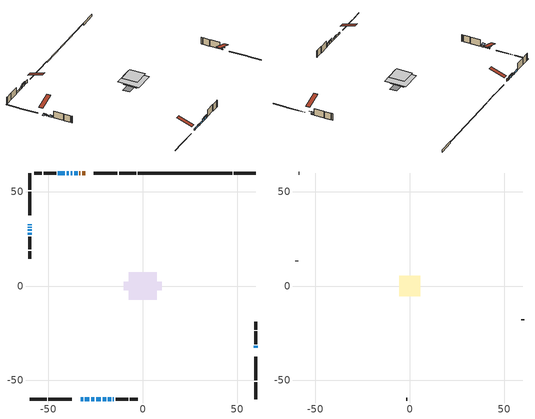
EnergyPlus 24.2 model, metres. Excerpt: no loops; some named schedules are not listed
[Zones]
conditioned space
 floor adiabatic (Floor2 construction): -4.91,-4.91 -4.91,4.91 4.91,4.91 4.91,-4.91 z0.31
 floor adiabatic (AdiabaticFloorConstruction): -7.3,-7.3 -7.3,7.3 7.3,7.3 7.3,-7.3 z2.75
 floor foundation (Slab1 construction): -2.2,-2.2 -2.2,2.2 2.2,2.2 2.2,-2.2 z-1.37
 floor foundation (Slab2 construction): -10.12,-2.38 -10.12,2.38 10.12,2.38 10.12,-2.38 z-0.3
 wall outside (RimJoist1 construction): -3.53,59.9 -12.5,59.9 / -59.9,-59.9 -50.93,-59.9 / -59.9,59.9 -59.9,50.93 / 59.9,-59.9 59.9,-50.93 z0.31:0.61
 wall outside (RimJoist2 construction): -13.43,59.9 -25.89,59.9 / -50,-59.9 -37.54,-59.9 / -59.9,50 -59.9,37.54 / 59.9,-50 59.9,-37.54 z0.31:0.61
 wall outside (AdiabaticWallConstruction 1): -30.58,59.9 -32.09,59.9 / -33.02,59.9 -33.64,59.9 z0.31:2.34
 wall outside (AdiabaticWallConstruction): -59.9,32.85 -59.9,32.29 z0.31:1.23; -32.85,-59.9 -31.63,-59.9 / -30.7,-59.9 -28.26,-59.9 / -24.78,-59.9 -22.23,-59.9 / -59.9,31.36 -59.9,30.94 / -15.79,-59.9 -15.37,-59.9 / -39.17,59.9 -40.39,59.9 / -59.9,28.27 -59.9,27.05 / -41.32,59.9 -44.98,59.9 z0.31:1.53; -27.33,-59.9 -25.7,-59.9 z0.31:1.12; -21.31,-59.9 -19.48,-59.9 / -18.55,-59.9 -16.72,-59.9 / -34.57,59.9 -36.4,59.9 z0.31:1.83; -37.33,59.9 -38.25,59.9 z0.31:1.84; -59.9,30.02 -59.9,29.2 z0.31:0.92; 59.9,-32.85 59.9,-31.68 z0.31:1.13
 wall outside (Wall1 construction): -45.91,59.9 -52.59,59.9 / -14.44,-59.9 -7.76,-59.9 / -59.9,26.12 -59.9,19.44 / 59.9,-30.75 59.9,-24.07 z0.31:5.19
 wall outside (Wall2 construction): -53.52,59.9 -57.63,59.9 / -6.83,-59.9 -2.72,-59.9 / -59.9,18.51 -59.9,14.4 / 59.9,-23.14 59.9,-19.03 z0.31:5.19
 wall foundation (FoundationWall1 construction): 59.9,59.9 48.31,59.9 z-1.37:0.31
 wall foundation (FoundationWall2 construction): 47.39,59.9 -2.6,59.9 z-0.3:0.31
 window (WindowConstruction 13): -59.9,32.85 -59.9,32.29 z0.31:1.22
 window (WindowConstruction 5): -32.85,-59.9 -31.63,-59.9 z0.31:1.53
 window (WindowConstruction 6): -30.7,-59.9 -28.26,-59.9 z0.31:1.53
 window (WindowConstruction 7): -27.33,-59.9 -25.71,-59.9 z0.31:1.12
 window (WindowConstruction 8): -24.78,-59.9 -22.24,-59.9 z0.31:1.53
 window (WindowConstruction 9): -21.31,-59.9 -19.48,-59.9 z0.31:1.83
 window (WindowConstruction 10): -18.55,-59.9 -16.72,-59.9 z0.31:1.83
 window (WindowConstruction 11): -34.57,59.9 -36.4,59.9 z0.31:1.83
 window (WindowConstruction 14): -59.9,31.36 -59.9,30.94 z0.31:1.53
 window (WindowConstruction 12): -37.33,59.9 -38.24,59.9 z0.31:1.83
 window (WindowConstruction 15): -15.79,-59.9 -15.37,-59.9 z0.31:1.53
 window (WindowConstruction): -39.17,59.9 -40.39,59.9 z0.31:1.53
 window (WindowConstruction 1): -59.9,30.01 -59.9,29.2 z0.31:0.92
 window (WindowConstruction 2): -59.9,28.27 -59.9,27.05 z0.31:1.53
 window (WindowConstruction 3): -41.32,59.9 -44.98,59.9 z0.31:1.53
 window (WindowConstruction 4): 59.9,-32.85 59.9,-31.68 z0.31:1.12
 door (Door): -30.58,59.9 -32.09,59.9 z0.31:2.34
 door (Door 1): -33.02,59.9 -33.64,59.9 z0.31:2.34
 ceiling adiabatic (AdiabaticFloorConstruction): 7.3,-7.3 7.3,7.3 -7.3,7.3 -7.3,-7.3 z2.75
attic - vented
 floor to conditioned space (Floor1 construction Reversed): -5.51,-5.51 -5.51,5.51 5.51,5.51 5.51,-5.51 z5.19
 wall outside (Wall3 construction): -58.56,59.9 -58.97,59.9 / -1.79,-59.9 -1.38,-59.9 / -59.9,13.47 -59.9,13.06 / 59.9,-18.1 59.9,-17.69 z0.31:5.19
 roof outside (Roof1 construction): -29.65,59.9,5.19 -29.65,49.16,8.77 -26.82,49.16,8.77 -26.82,59.9,5.19; -33.78,-59.9,5.19 -33.78,-49.16,8.77 -36.61,-49.16,8.77 -36.61,-59.9,5.19; -59.9,33.78,5.19 -49.16,33.78,8.77 -49.16,36.61,8.77 -59.9,36.61,5.19; 59.9,-33.78,5.19 49.16,-33.78,8.77 49.16,-36.61,8.77 59.9,-36.61,5.19
shading: -59.9,31.99 -59.9,33.15 -62.03,33.15 -62.03,31.99 z1.52; -25.1,-59.9 -27.94,-59.9 -27.94,-60.14 -25.1,-60.14 z1.73; -18.57,-59.9 -22.22,-59.9 -22.22,-60.14 -18.57,-60.14 z2.75; -16.11,-59.9 -19.16,-59.9 -19.16,-60.14 -16.11,-60.14 z2.44; -37.31,59.9 -33.66,59.9 -33.66,60.14 -37.31,60.14 z2.75; -38.54,59.9 -37.03,59.9 -37.03,60.14 -38.54,60.14 z2.13; -59.9,29.05 -59.9,30.16 -60.14,30.16 -60.14,29.05 z1.07; -59.9,26.75 -59.9,28.57 -62.03,28.57 -62.03,26.75 z1.83; 59.9,-30.46 59.9,-34.07 60.14,-34.07 60.14,-30.46 z2.34
[Building]
Building 1: Terrain=Suburbs
[Site:Location]
Windsor AP_ON: Latitude {deg}=42.28; Longitude {deg}=-82.96; Time Zone {hr}=-5; Elevation {m}=190; Keep Site Location Information=Yes
[Site:GroundTemperature:Shallow]
6.34957, 4.46684, 4.31606, 5.20952, 8.79623, 12.3662, 15.4612, 17.4219, 17.5884, 15.9938, 12.9777, 9.51722
[Site:WaterMainsTemperature]
Calculation Method=Schedule; Temperature Schedule=mains temperature schedule
[Material] Roughness=Rough; Thermal Absorptance=0.9
Name | Thickness {m} | Conductivity {W/m-K} | Density {kg/m3} | Specific Heat {J/kg-K} | Solar Absorptance | Visible Absorptance
asphalt or fiberglass shingles | 0.00635 | 0.162714 | 1121.4 | 1465.45 | 0.4 | 0.4
ceiling loosefill ins | 0.254 | 0.0480833 | 16.02 | 1046.75 | 0.7 | 0.7
ceiling stud and cavity | 0.1397 | 0.144512 | 65.682 | 1177.47 | 0.7 | 0.7
concrete 4.0 in. | 0.1016 | 1.803125 | 2242.8 | 837.4 | 0.7 | 0.7
concrete 8.0 in. | 0.2032 | 1.803125 | 2242.8 | 837.4 | 0.7 | 0.7
door material | 0.04445 | 0.053851 | 512.64 | 1214.23 | 0.7 | 0.7
door material 1 | 0.04445 | 0.188738 | 512.64 | 1214.23 | 0.7 | 0.7
exterior vertical ins | 0.00187651 | 0.029427 | 32.04 | 1214.23 | 0.7 | 0.7
exterior vertical ins 1 | 0.0655474 | 0.029427 | 32.04 | 1214.23 | 0.7 | 0.7
floor covering | 0.0127 | 9.015625 | 54.468 | 1339.84 | 0.6 | 0.6
floor covering 1 | 0.0127 | 0.0433444 | 54.468 | 1339.84 | 0.6 | 0.6
floor rigid ins; wall rigid ins | 0.512978 | 0.029427 | 32.04 | 1214.23 | 0.7 | 0.7
floor stud and cavity | 0.0889 | 0.220277 | 50.32683 | 1063.81 | 0.7 | 0.7
floor stud and cavity 1 | 0.1397 | 1.75129 | 37.0049 | 1207.88 | 0.7 | 0.7
furniture material conditioned space 1 | 0.1524 | 0.115458 | 640.8 | 1214.23 | 0.6 | 0.6
gypsum board | 0.0127 | 0.160291 | 801 | 837.4 | 0.6 | 0.6
gypsum board 1 | 0.0127 | 0.160291 | 801 | 837.4 | 0.7 | 0.7
osb sheathing 0.5 in. | 0.0127 | 0.115458 | 512.64 | 1214.23 | 0.7 | 0.7
osb sheathing 0.75 in. | 0.01905 | 0.115458 | 512.64 | 1214.23 | 0.7 | 0.7
osb sheathing 2.0 in. | 0.0508 | 0.115458 | 512.64 | 1214.23 | 0.7 | 0.7
rim joist stud and cavity | 0.0508 | 0.0296634 | 125.044 | 1163.47 | 0.6 | 0.6
wall stud and cavity | 0.1397 | 0.092254 | 139.0536 | 1170.24 | 0.7 | 0.7
wall stud and cavity 1 | 0.1397 | 0.0938917 | 139.0536 | 1170.24 | 0.7 | 0.7
wall stud and cavity 2 | 0.0889 | 6.1454 | 50.32683 | 1063.81 | 0.6 | 0.6
wall stud and cavity 3 | 0.0889 | 0.380278 | 52.3479 | 1209.89 | 0.7 | 0.7
wall stud and cavity 4 | 0.0889 | 0.391764 | 83.0341 | 1211.67 | 0.7 | 0.7
wood siding | 0.0254 | 0.102417 | 544.68 | 1172.36 | 0.4 | 0.4
wood siding 1 | 0.00254 | 0.102417 | 544.68 | 1172.36 | 0.4 | 0.4
wood siding 2; wood siding 3; wood siding 4 | 0.0254 | 0.102417 | 544.68 | 1172.36 | 0.7 | 0.7
[WindowMaterial:SimpleGlazingSystem]
Name | U-Factor {W/m2-K} | Solar Heat Gain Coefficient
WindowMaterial | 5.45542 | 0.68
WindowMaterial 1 | 3.12801 | 0.45
WindowMaterial 10 | 3.10246 | 0.6
WindowMaterial 11 | 5.32199 | 0.68
WindowMaterial 2 | 3.05874 | 0.6
WindowMaterial 3 | 3.04852 | 0.63
WindowMaterial 4 | 3.1053 | 0.53
WindowMaterial 5 | 3.04284 | 0.64
WindowMaterial 6 | 3.128578 | 0.48
WindowMaterial 7 | 3.10416 | 0.58
WindowMaterial 8 | 3.08997 | 0.56
WindowMaterial 9 | 3.06839 | 0.62
[Construction]
AdiabaticFloorConstruction: floor stud and cavity 1, floor rigid ins, osb sheathing 0.75 in., floor covering 1
AdiabaticWallConstruction: wood siding 3, wall rigid ins, wall stud and cavity 3, gypsum board
AdiabaticWallConstruction 1: wood siding 4, wall rigid ins, wall stud and cavity 3, gypsum board
Door: door material
Door 1: door material 1
Floor1 construction Reversed: gypsum board, ceiling stud and cavity, ceiling loosefill ins
Floor2 construction: floor stud and cavity, floor covering
FoundationWall1 construction: concrete 8.0 in.
FoundationWall2 construction: concrete 8.0 in., gypsum board 1
furniture construction conditioned space 1: furniture material conditioned space 1
PartitionWallConstruction: gypsum board, wall stud and cavity 4, gypsum board
RimJoist1 construction; RimJoist2 construction: wood siding 2, osb sheathing 2.0 in., rim joist stud and cavity
Roof1 construction: asphalt or fiberglass shingles
Slab1 construction; Slab2 construction: concrete 4.0 in.
Wall1 construction: wood siding, osb sheathing 0.5 in., wall stud and cavity, gypsum board
Wall2 construction: wood siding, osb sheathing 0.5 in., wall stud and cavity 1, gypsum board
Wall3 construction: wood siding 1, wall stud and cavity 2
WindowConstruction: WindowMaterial
WindowConstruction 1: WindowMaterial 1
WindowConstruction 10: WindowMaterial 9
WindowConstruction 11; WindowConstruction 12; WindowConstruction 9: WindowMaterial 8
WindowConstruction 13; WindowConstruction 14: WindowMaterial 10
WindowConstruction 15: WindowMaterial 11
WindowConstruction 2; WindowConstruction 5: WindowMaterial 2
WindowConstruction 3: WindowMaterial 3
WindowConstruction 4: WindowMaterial 4
WindowConstruction 6: WindowMaterial 5
WindowConstruction 7: WindowMaterial 6
WindowConstruction 8: WindowMaterial 7
[Zone] Multiplier=1; Part of Total Floor Area=Yes
Name | Volume {m3}
attic - vented | 70.6026
conditioned space | 620.6
[Space]
Name | Zone | Volume {m3}
attic - vented 1 | attic - vented | 70.6026
conditioned space 1 | conditioned space | 620.6
[ZoneInfiltration:EffectiveLeakageArea]
infil attic - vented 1: Zone or Space=attic - vented 1; Schedule=Always On Discrete; Effective Air Leakage Area {cm2}=5400.89; Stack Coefficient=0.000588002; Wind Coefficient=1.63836e-05
[ZoneMixing]
whole house fan mix: Zone or Space=attic - vented; Schedule=Always On Continuous; Design Flow Rate Calculation Method=Flow/Zone; Design Flow Rate {m3/s}=0; Source Zone or Space=conditioned space
[SurfaceProperty:ExposedFoundationPerimeter] Exposed Perimeter Calculation Method=TotalExposedPerimeter
Name | Total Exposed Perimeter {m}
Slab1 | 11.582
Slab2 | 49.987
[InternalMass] Zone or ZoneList=conditioned space; Space or SpaceList=conditioned space 1
Name | Construction | Surface Area {m2}
furniture mass conditioned space 1 | furniture construction conditioned space 1 | 169.964
partition wall mass | PartitionWallConstruction | 328.603
[Lights]
interior lighting: Zone or ZoneList or Space or SpaceList=conditioned space 1; Schedule=interior lighting schedule; Design Level Calculation Method=LightingLevel; Lighting Level {W}=343.2; Return Air Fraction=0; Fraction Radiant=0.6; Fraction Visible=0.2; Fraction Replaceable=1
[People]
occupants: Zone or ZoneList or Space or SpaceList=conditioned space 1; Number of People Schedule=occupants schedule; Number of People Calculation Method=People; Number of People=3; Fraction Radiant=0.314171; Sensible Heat Fraction=0.56303; Activity Level Schedule=occupants activity schedule; Carbon Dioxide Generation Rate {m3/s-W}=0; Enable ASHRAE 55 Comfort Warnings=No; Mean Radiant Temperature Calculation Type=EnclosureAveraged
[ElectricEquipment] Zone or ZoneList or Space or SpaceList=conditioned space 1; Design Level Calculation Method=EquipmentLevel
Name | Schedule | Design Level {W} | Fraction Latent | Fraction Radiant | Fraction Lost
clothes dryer | clothes dryer schedule | 140.772 | 0.015 | 0.081 | 0.85
clothes washer | clothes washer schedule | 32.1985 | 0.03 | 0.162 | 0.7
cooking range | cooking range schedule | 215.147 | 0.08 | 0.432 | 0.2
dishwasher | dishwasher schedule | 66.8632 | 0.3 | 0.18 | 0.4
fridge | fridge schedule | 72.9452 | 0 | 0.6 | 0
mech vent bath fan 0 | mech vent bath fan 0 schedule | 25.1 | 0 | 0 | 1
mech vent house fan | mech vent house fan schedule | 0 | 0 | 0 | 1
mech vent house fan cfis | mech vent house fan cfis schedule | 0 | 0 | 0 | 0
mech vent range fan 0 | mech vent range fan 0 schedule | 57 | 0 | 0 | 1
misc plug loads | misc plug loads schedule | 494.7 | 0.045 | 0.513 | 0.1
whole house fan | Always On Discrete | 0 | 0 | 0 | 1
[OtherEquipment] Zone or ZoneList or Space or SpaceList=conditioned space 1; Design Level Calculation Method=EquipmentLevel
Name | Fuel Type | Schedule | Design Level {W} | Fraction Latent | Fraction Radiant | Fraction Lost
clothes dryer 1 | Electricity | clothes dryer schedule | 0 | 0.015 | 0.081 | 0.85
cooking range 1 | Electricity | cooking range schedule | 0 | 0.08 | 0.432 | 0.2
general water use latent | None | general water use schedule | 62.594 | 1 | 0 | 0
general water use sensible | None | general water use schedule | -61.6891 | 0 | 0.6 | 0
mech vent house fan latent load | None | Always On Discrete | 0 | 1 | 0 | 0
mech vent house fan sensible load | None | Always On Discrete | 0 | 0 | 0 | 0
water heater energy adjustment1 | Electricity | Always On Discrete | 0.01 | 0 | 0 | 1
[ZoneInfiltration:DesignFlowRate] Zone or ZoneList or Space or SpaceList=conditioned space 1; Schedule=Always On Discrete; Design Flow Rate Calculation Method=Flow/Zone; Design Flow Rate {m3/s}=0
infil flow; natural vent flow; whole house fan flow
[Foundation:Kiva] Initial Indoor Air Temperature {C}=18; Wall Height Above Grade {m}=0.309982; Wall Depth Below Slab {m}=0.2032; Custom Block Z Position 1 {m}=0
Name | Custom Block Material Name 1 | Custom Block Depth 1 {m} | Custom Block X Position 1 {m}
Foundation Kiva 1 | exterior vertical ins | 1.68 | 0.2032
Foundation Kiva 2 | exterior vertical ins 1 | 0.609996 | 0.2159
[Foundation:Kiva:Settings]
Soil Conductivity {W/m-K}=0.849921; Soil Density {kg/m3}=1842.3; Soil Specific Heat {J/kg-K}=418.7; Ground Solar Absorptivity=0.9; Ground Thermal Absorptivity=0.9; Ground Surface Roughness {m}=0.03; Far-Field Width {m}=40; Deep-Ground Boundary Condition=ZeroFlux; Deep-Ground Depth {m}=40; Minimum Cell Dimension {m}=0.2; Maximum Cell Growth Coefficient=3; Simulation Timestep=Timestep
[Exterior:Lights]
exterior lighting: Schedule=exterior lighting schedule; Design Level {W}=75.6
[Schedule:Constant]
Name | Hourly Value
Always On Continuous; mech vent house fan schedule; mech vent house fan cfis schedule; Always On Discrete | 1
occupants activity schedule | 117.228
fridge schedule | 0
[Schedule:Week:Daily]
interior lighting schedule Week Rule - Jan1-Jan27: interior lighting schedule day, interior lighting schedule day, interior lighting schedule day, interior lighting schedule day, interior lighting schedule day, interior lighting schedule day, interior lighting schedule day, interior lighting schedule default day, interior lighting schedule default day, interior lighting schedule default day, interior lighting schedule default day, interior lighting schedule default day
interior lighting schedule Week Rule - Jan28-Feb3: interior lighting schedule day, interior lighting schedule day, interior lighting schedule day, interior lighting schedule day, interior lighting schedule day 1, interior lighting schedule day 1, interior lighting schedule day 1, interior lighting schedule default day, interior lighting schedule default day, interior lighting schedule default day, interior lighting schedule default day, interior lighting schedule default day
interior lighting schedule Week Rule - Feb4-Feb24: interior lighting schedule day 1, interior lighting schedule day 1, interior lighting schedule day 1, interior lighting schedule day 1, interior lighting schedule day 1, interior lighting schedule day 1, interior lighting schedule day 1, interior lighting schedule default day, interior lighting schedule default day, interior lighting schedule default day, interior lighting schedule default day, interior lighting schedule default day
interior lighting schedule Week Rule - Feb25-Mar3: interior lighting schedule day 1, interior lighting schedule day 1, interior lighting schedule day 1, interior lighting schedule day 1, interior lighting schedule day 2, interior lighting schedule day 2, interior lighting schedule day 2, interior lighting schedule default day, interior lighting schedule default day, interior lighting schedule default day, interior lighting schedule default day, interior lighting schedule default day
interior lighting schedule Week Rule - Mar4-Mar31: interior lighting schedule day 2, interior lighting schedule day 2, interior lighting schedule day 2, interior lighting schedule day 2, interior lighting schedule day 2, interior lighting schedule day 2, interior lighting schedule day 2, interior lighting schedule default day, interior lighting schedule default day, interior lighting schedule default day, interior lighting schedule default day, interior lighting schedule default day
interior lighting schedule Week Rule - Apr1-Apr28: interior lighting schedule day 3, interior lighting schedule day 3, interior lighting schedule day 3, interior lighting schedule day 3, interior lighting schedule day 3, interior lighting schedule day 3, interior lighting schedule day 3, interior lighting schedule default day, interior lighting schedule default day, interior lighting schedule default day, interior lighting schedule default day, interior lighting schedule default day
interior lighting schedule Week Rule - Apr29-May5: interior lighting schedule day 3, interior lighting schedule day 3, interior lighting schedule day 4, interior lighting schedule day 4, interior lighting schedule day 4, interior lighting schedule day 4, interior lighting schedule day 4, interior lighting schedule default day, interior lighting schedule default day, interior lighting schedule default day, interior lighting schedule default day, interior lighting schedule default day
interior lighting schedule Week Rule - May6-May26: interior lighting schedule day 4, interior lighting schedule day 4, interior lighting schedule day 4, interior lighting schedule day 4, interior lighting schedule day 4, interior lighting schedule day 4, interior lighting schedule day 4, interior lighting schedule default day, interior lighting schedule default day, interior lighting schedule default day, interior lighting schedule default day, interior lighting schedule default day
interior lighting schedule Week Rule - May27-Jun2: interior lighting schedule day 4, interior lighting schedule day 4, interior lighting schedule day 4, interior lighting schedule day 4, interior lighting schedule day 4, interior lighting schedule day 5, interior lighting schedule day 5, interior lighting schedule default day, interior lighting schedule default day, interior lighting schedule default day, interior lighting schedule default day, interior lighting schedule default day
interior lighting schedule Week Rule - Jun3-Jun30: interior lighting schedule day 5, interior lighting schedule day 5, interior lighting schedule day 5, interior lighting schedule day 5, interior lighting schedule day 5, interior lighting schedule day 5, interior lighting schedule day 5, interior lighting schedule default day, interior lighting schedule default day, interior lighting schedule default day, interior lighting schedule default day, interior lighting schedule default day
interior lighting schedule Week Rule - Jul1-Jul28: interior lighting schedule day 6, interior lighting schedule day 6, interior lighting schedule day 6, interior lighting schedule day 6, interior lighting schedule day 6, interior lighting schedule day 6, interior lighting schedule day 6, interior lighting schedule default day, interior lighting schedule default day, interior lighting schedule default day, interior lighting schedule default day, interior lighting schedule default day
interior lighting schedule Week Rule - Jul29-Aug4: interior lighting schedule day 6, interior lighting schedule day 6, interior lighting schedule day 6, interior lighting schedule day 7, interior lighting schedule day 7, interior lighting schedule day 7, interior lighting schedule day 7, interior lighting schedule default day, interior lighting schedule default day, interior lighting schedule default day, interior lighting schedule default day, interior lighting schedule default day
interior lighting schedule Week Rule - Aug5-Aug25: interior lighting schedule day 7, interior lighting schedule day 7, interior lighting schedule day 7, interior lighting schedule day 7, interior lighting schedule day 7, interior lighting schedule day 7, interior lighting schedule day 7, interior lighting schedule default day, interior lighting schedule default day, interior lighting schedule default day, interior lighting schedule default day, interior lighting schedule default day
interior lighting schedule Week Rule - Aug26-Sep1: interior lighting schedule day 7, interior lighting schedule day 7, interior lighting schedule day 7, interior lighting schedule day 7, interior lighting schedule day 7, interior lighting schedule day 7, interior lighting schedule day 8, interior lighting schedule default day, interior lighting schedule default day, interior lighting schedule default day, interior lighting schedule default day, interior lighting schedule default day
interior lighting schedule Week Rule - Sep2-Sep29: interior lighting schedule day 8, interior lighting schedule day 8, interior lighting schedule day 8, interior lighting schedule day 8, interior lighting schedule day 8, interior lighting schedule day 8, interior lighting schedule day 8, interior lighting schedule default day, interior lighting schedule default day, interior lighting schedule default day, interior lighting schedule default day, interior lighting schedule default day
interior lighting schedule Week Rule - Sep30-Oct6: interior lighting schedule day 8, interior lighting schedule day 9, interior lighting schedule day 9, interior lighting schedule day 9, interior lighting schedule day 9, interior lighting schedule day 9, interior lighting schedule day 9, interior lighting schedule default day, interior lighting schedule default day, interior lighting schedule default day, interior lighting schedule default day, interior lighting schedule default day
interior lighting schedule Week Rule - Oct7-Oct27: interior lighting schedule day 9, interior lighting schedule day 9, interior lighting schedule day 9, interior lighting schedule day 9, interior lighting schedule day 9, interior lighting schedule day 9, interior lighting schedule day 9, interior lighting schedule default day, interior lighting schedule default day, interior lighting schedule default day, interior lighting schedule default day, interior lighting schedule default day
interior lighting schedule Week Rule - Oct28-Nov3: interior lighting schedule day 9, interior lighting schedule day 9, interior lighting schedule day 9, interior lighting schedule day 9, interior lighting schedule day 10, interior lighting schedule day 10, interior lighting schedule day 10, interior lighting schedule default day, interior lighting schedule default day, interior lighting schedule default day, interior lighting schedule default day, interior lighting schedule default day
interior lighting schedule Week Rule - Nov4-Nov24: interior lighting schedule day 10, interior lighting schedule day 10, interior lighting schedule day 10, interior lighting schedule day 10, interior lighting schedule day 10, interior lighting schedule day 10, interior lighting schedule day 10, interior lighting schedule default day, interior lighting schedule default day, interior lighting schedule default day, interior lighting schedule default day, interior lighting schedule default day
interior lighting schedule Week Rule - Nov25-Dec1: interior lighting schedule day 10, interior lighting schedule day 10, interior lighting schedule day 10, interior lighting schedule day 10, interior lighting schedule day 10, interior lighting schedule day 10, interior lighting schedule day 11, interior lighting schedule default day, interior lighting schedule default day, interior lighting schedule default day, interior lighting schedule default day, interior lighting schedule default day
interior lighting schedule Week Rule - Dec2-Dec31: interior lighting schedule day 11, interior lighting schedule day 11, interior lighting schedule day 11, interior lighting schedule day 11, interior lighting schedule day 11, interior lighting schedule day 11, interior lighting schedule day 11, interior lighting schedule default day, interior lighting schedule default day, interior lighting schedule default day, interior lighting schedule default day, interior lighting schedule default day
occupants schedule Week Rule - Jan1-Dec31: occupants schedule day, occupants schedule day, occupants schedule day, occupants schedule day, occupants schedule day, occupants schedule day, occupants schedule day, occupants schedule default day, occupants schedule default day, occupants schedule default day, occupants schedule default day, occupants schedule default day
clothes dryer schedule Week Rule - Jan1-Dec31: clothes dryer schedule day, clothes dryer schedule day, clothes dryer schedule day, clothes dryer schedule day, clothes dryer schedule day, clothes dryer schedule day, clothes dryer schedule day, clothes dryer schedule default day, clothes dryer schedule default day, clothes dryer schedule default day, clothes dryer schedule default day, clothes dryer schedule default day
clothes washer schedule Week Rule - Jan1-Dec31: clothes washer schedule day, clothes washer schedule day, clothes washer schedule day, clothes washer schedule day, clothes washer schedule day, clothes washer schedule day, clothes washer schedule day, clothes washer schedule default day, clothes washer schedule default day, clothes washer schedule default day, clothes washer schedule default day, clothes washer schedule default day
cooking range schedule Week Rule - Jan1-Dec31: cooking range schedule day, cooking range schedule day, cooking range schedule day, cooking range schedule day, cooking range schedule day, cooking range schedule day, cooking range schedule day, cooking range schedule default day, cooking range schedule default day, cooking range schedule default day, cooking range schedule default day, cooking range schedule default day
dishwasher schedule Week Rule - Jan1-Dec31: dishwasher schedule day, dishwasher schedule day, dishwasher schedule day, dishwasher schedule day, dishwasher schedule day, dishwasher schedule day, dishwasher schedule day, dishwasher schedule default day, dishwasher schedule default day, dishwasher schedule default day, dishwasher schedule default day, dishwasher schedule default day
mech vent bath fan 0 schedule Week Rule - Jan1-Dec31: mech vent bath fan 0 schedule day, mech vent bath fan 0 schedule day, mech vent bath fan 0 schedule day, mech vent bath fan 0 schedule day, mech vent bath fan 0 schedule day, mech vent bath fan 0 schedule day, mech vent bath fan 0 schedule day, mech vent bath fan 0 schedule default day, mech vent bath fan 0 schedule default day, mech vent bath fan 0 schedule default day, mech vent bath fan 0 schedule default day, mech vent bath fan 0 schedule default day
mech vent range fan 0 schedule Week Rule - Jan1-Dec31: mech vent range fan 0 schedule day, mech vent range fan 0 schedule day, mech vent range fan 0 schedule day, mech vent range fan 0 schedule day, mech vent range fan 0 schedule day, mech vent range fan 0 schedule day, mech vent range fan 0 schedule day, mech vent range fan 0 schedule default day, mech vent range fan 0 schedule default day, mech vent range fan 0 schedule default day, mech vent range fan 0 schedule default day, mech vent range fan 0 schedule default day
misc plug loads schedule Week Rule - Jan1-Dec31: misc plug loads schedule day, misc plug loads schedule day, misc plug loads schedule day, misc plug loads schedule day, misc plug loads schedule day, misc plug loads schedule day, misc plug loads schedule day, misc plug loads schedule default day, misc plug loads schedule default day, misc plug loads schedule default day, misc plug loads schedule default day, misc plug loads schedule default day
general water use schedule Week Rule - Jan1-Dec31: general water use schedule day, general water use schedule day, general water use schedule day, general water use schedule day, general water use schedule day, general water use schedule day, general water use schedule day, general water use schedule default day, general water use schedule default day, general water use schedule default day, general water use schedule default day, general water use schedule default day
exterior lighting schedule Week Rule - Jan1-Jan27: exterior lighting schedule day, exterior lighting schedule day, exterior lighting schedule day, exterior lighting schedule day, exterior lighting schedule day, exterior lighting schedule day, exterior lighting schedule day, exterior lighting schedule default day, exterior lighting schedule default day, exterior lighting schedule default day, exterior lighting schedule default day, exterior lighting schedule default day
exterior lighting schedule Week Rule - Jan28-Feb3: exterior lighting schedule day, exterior lighting schedule day, exterior lighting schedule day, exterior lighting schedule day, exterior lighting schedule day 1, exterior lighting schedule day 1, exterior lighting schedule day 1, exterior lighting schedule default day, exterior lighting schedule default day, exterior lighting schedule default day, exterior lighting schedule default day, exterior lighting schedule default day
exterior lighting schedule Week Rule - Feb4-Feb24: exterior lighting schedule day 1, exterior lighting schedule day 1, exterior lighting schedule day 1, exterior lighting schedule day 1, exterior lighting schedule day 1, exterior lighting schedule day 1, exterior lighting schedule day 1, exterior lighting schedule default day, exterior lighting schedule default day, exterior lighting schedule default day, exterior lighting schedule default day, exterior lighting schedule default day
exterior lighting schedule Week Rule - Feb25-Mar3: exterior lighting schedule day 1, exterior lighting schedule day 1, exterior lighting schedule day 1, exterior lighting schedule day 1, exterior lighting schedule day 2, exterior lighting schedule day 2, exterior lighting schedule day 2, exterior lighting schedule default day, exterior lighting schedule default day, exterior lighting schedule default day, exterior lighting schedule default day, exterior lighting schedule default day
exterior lighting schedule Week Rule - Mar4-Mar31: exterior lighting schedule day 2, exterior lighting schedule day 2, exterior lighting schedule day 2, exterior lighting schedule day 2, exterior lighting schedule day 2, exterior lighting schedule day 2, exterior lighting schedule day 2, exterior lighting schedule default day, exterior lighting schedule default day, exterior lighting schedule default day, exterior lighting schedule default day, exterior lighting schedule default day
exterior lighting schedule Week Rule - Apr1-Apr28: exterior lighting schedule day 3, exterior lighting schedule day 3, exterior lighting schedule day 3, exterior lighting schedule day 3, exterior lighting schedule day 3, exterior lighting schedule day 3, exterior lighting schedule day 3, exterior lighting schedule default day, exterior lighting schedule default day, exterior lighting schedule default day, exterior lighting schedule default day, exterior lighting schedule default day
exterior lighting schedule Week Rule - Apr29-May5: exterior lighting schedule day 3, exterior lighting schedule day 3, exterior lighting schedule day 4, exterior lighting schedule day 4, exterior lighting schedule day 4, exterior lighting schedule day 4, exterior lighting schedule day 4, exterior lighting schedule default day, exterior lighting schedule default day, exterior lighting schedule default day, exterior lighting schedule default day, exterior lighting schedule default day
exterior lighting schedule Week Rule - May6-May26: exterior lighting schedule day 4, exterior lighting schedule day 4, exterior lighting schedule day 4, exterior lighting schedule day 4, exterior lighting schedule day 4, exterior lighting schedule day 4, exterior lighting schedule day 4, exterior lighting schedule default day, exterior lighting schedule default day, exterior lighting schedule default day, exterior lighting schedule default day, exterior lighting schedule default day
exterior lighting schedule Week Rule - May27-Jun2: exterior lighting schedule day 4, exterior lighting schedule day 4, exterior lighting schedule day 4, exterior lighting schedule day 4, exterior lighting schedule day 4, exterior lighting schedule day 5, exterior lighting schedule day 5, exterior lighting schedule default day, exterior lighting schedule default day, exterior lighting schedule default day, exterior lighting schedule default day, exterior lighting schedule default day
exterior lighting schedule Week Rule - Jun3-Jun30: exterior lighting schedule day 5, exterior lighting schedule day 5, exterior lighting schedule day 5, exterior lighting schedule day 5, exterior lighting schedule day 5, exterior lighting schedule day 5, exterior lighting schedule day 5, exterior lighting schedule default day, exterior lighting schedule default day, exterior lighting schedule default day, exterior lighting schedule default day, exterior lighting schedule default day
exterior lighting schedule Week Rule - Jul1-Jul28: exterior lighting schedule day 6, exterior lighting schedule day 6, exterior lighting schedule day 6, exterior lighting schedule day 6, exterior lighting schedule day 6, exterior lighting schedule day 6, exterior lighting schedule day 6, exterior lighting schedule default day, exterior lighting schedule default day, exterior lighting schedule default day, exterior lighting schedule default day, exterior lighting schedule default day
exterior lighting schedule Week Rule - Jul29-Aug4: exterior lighting schedule day 6, exterior lighting schedule day 6, exterior lighting schedule day 6, exterior lighting schedule day 7, exterior lighting schedule day 7, exterior lighting schedule day 7, exterior lighting schedule day 7, exterior lighting schedule default day, exterior lighting schedule default day, exterior lighting schedule default day, exterior lighting schedule default day, exterior lighting schedule default day
exterior lighting schedule Week Rule - Aug5-Aug25: exterior lighting schedule day 7, exterior lighting schedule day 7, exterior lighting schedule day 7, exterior lighting schedule day 7, exterior lighting schedule day 7, exterior lighting schedule day 7, exterior lighting schedule day 7, exterior lighting schedule default day, exterior lighting schedule default day, exterior lighting schedule default day, exterior lighting schedule default day, exterior lighting schedule default day
exterior lighting schedule Week Rule - Aug26-Sep1: exterior lighting schedule day 7, exterior lighting schedule day 7, exterior lighting schedule day 7, exterior lighting schedule day 7, exterior lighting schedule day 7, exterior lighting schedule day 7, exterior lighting schedule day 8, exterior lighting schedule default day, exterior lighting schedule default day, exterior lighting schedule default day, exterior lighting schedule default day, exterior lighting schedule default day
exterior lighting schedule Week Rule - Sep2-Sep29: exterior lighting schedule day 8, exterior lighting schedule day 8, exterior lighting schedule day 8, exterior lighting schedule day 8, exterior lighting schedule day 8, exterior lighting schedule day 8, exterior lighting schedule day 8, exterior lighting schedule default day, exterior lighting schedule default day, exterior lighting schedule default day, exterior lighting schedule default day, exterior lighting schedule default day
[Schedule:Year]
interior lighting schedule: interior lighting schedule Week Rule - Jan1-Jan27, 1, 1, 1, 27, interior lighting schedule Week Rule - Jan28-Feb3, 1, 28, 2, 3, interior lighting schedule Week Rule - Feb4-Feb24, 2, 4, 2, 24, interior lighting schedule Week Rule - Feb25-Mar3, 2, 25, 3, 3, interior lighting schedule Week Rule - Mar4-Mar31, 3, 4, 3, 31, interior lighting schedule Week Rule - Apr1-Apr28, 4, 1, 4, 28, interior lighting schedule Week Rule - Apr29-May5, 4, 29, 5, 5, interior lighting schedule Week Rule - May6-May26, 5, 6, 5, 26, interior lighting schedule Week Rule - May27-Jun2, 5, 27, 6, 2, interior lighting schedule Week Rule - Jun3-Jun30, 6, 3, 6, 30, interior lighting schedule Week Rule - Jul1-Jul28, 7, 1, 7, 28, interior lighting schedule Week Rule - Jul29-Aug4, 7, 29, 8, 4, interior lighting schedule Week Rule - Aug5-Aug25, 8, 5, 8, 25, interior lighting schedule Week Rule - Aug26-Sep1, 8, 26, 9, 1, interior lighting schedule Week Rule - Sep2-Sep29, 9, 2, 9, 29, interior lighting schedule Week Rule - Sep30-Oct6, 9, 30, 10, 6, interior lighting schedule Week Rule - Oct7-Oct27, 10, 7, 10, 27, interior lighting schedule Week Rule - Oct28-Nov3, 10, 28, 11, 3, interior lighting schedule Week Rule - Nov4-Nov24, 11, 4, 11, 24, interior lighting schedule Week Rule - Nov25-Dec1, 11, 25, 12, 1, interior lighting schedule Week Rule - Dec2-Dec31, 12, 2, 12, 31
occupants schedule: occupants schedule Week Rule - Jan1-Dec31, 1, 1, 12, 31
clothes dryer schedule: clothes dryer schedule Week Rule - Jan1-Dec31, 1, 1, 12, 31
clothes washer schedule: clothes washer schedule Week Rule - Jan1-Dec31, 1, 1, 12, 31
cooking range schedule: cooking range schedule Week Rule - Jan1-Dec31, 1, 1, 12, 31
dishwasher schedule: dishwasher schedule Week Rule - Jan1-Dec31, 1, 1, 12, 31
mech vent bath fan 0 schedule: mech vent bath fan 0 schedule Week Rule - Jan1-Dec31, 1, 1, 12, 31
mech vent range fan 0 schedule: mech vent range fan 0 schedule Week Rule - Jan1-Dec31, 1, 1, 12, 31
misc plug loads schedule: misc plug loads schedule Week Rule - Jan1-Dec31, 1, 1, 12, 31
general water use schedule: general water use schedule Week Rule - Jan1-Dec31, 1, 1, 12, 31
exterior lighting schedule: exterior lighting schedule Week Rule - Jan1-Jan27, 1, 1, 1, 27, exterior lighting schedule Week Rule - Jan28-Feb3, 1, 28, 2, 3, exterior lighting schedule Week Rule - Feb4-Feb24, 2, 4, 2, 24, exterior lighting schedule Week Rule - Feb25-Mar3, 2, 25, 3, 3, exterior lighting schedule Week Rule - Mar4-Mar31, 3, 4, 3, 31, exterior lighting schedule Week Rule - Apr1-Apr28, 4, 1, 4, 28, exterior lighting schedule Week Rule - Apr29-May5, 4, 29, 5, 5, exterior lighting schedule Week Rule - May6-May26, 5, 6, 5, 26, exterior lighting schedule Week Rule - May27-Jun2, 5, 27, 6, 2, exterior lighting schedule Week Rule - Jun3-Jun30, 6, 3, 6, 30, exterior lighting schedule Week Rule - Jul1-Jul28, 7, 1, 7, 28, exterior lighting schedule Week Rule - Jul29-Aug4, 7, 29, 8, 4, exterior lighting schedule Week Rule - Aug5-Aug25, 8, 5, 8, 25, exterior lighting schedule Week Rule - Aug26-Sep1, 8, 26, 9, 1, exterior lighting schedule Week Rule - Sep2-Sep29, 9, 2, 9, 29, exterior lighting schedule Week Rule - Sep30-Oct6, 9, 30, 10, 6, exterior lighting schedule Week Rule - Oct7-Oct27, 10, 7, 10, 27, exterior lighting schedule Week Rule - Oct28-Nov3, 10, 28, 11, 3, exterior lighting schedule Week Rule - Nov4-Nov24, 11, 4, 11, 24, exterior lighting schedule Week Rule - Nov25-Dec1, 11, 25, 12, 1, exterior lighting schedule Week Rule - Dec2-Dec31, 12, 2, 12, 31
[Schedule:Compact]
mains temperature schedule: Through: 01/01, For: AllDays, Until: 24:00, 9.71556, Through: 01/02, For: AllDays, Until: 24:00, 9.65056, Through: 01/03, For: AllDays, Until: 24:00, 9.58667, Through: 01/04, For: AllDays, Until: 24:00, 9.52389, Through: 01/05, For: AllDays, Until: 24:00, 9.46278, Through: 01/06, For: AllDays, Until: 24:00, 9.40278, Through: 01/07, For: AllDays, Until: 24:00, 9.34444, Through: 01/08, For: AllDays, Until: 24:00, 9.28778, Through: 01/09, For: AllDays, Until: 24:00, 9.23222, Through: 01/10, For: AllDays, Until: 24:00, 9.17778, Through: 01/11, For: AllDays, Until: 24:00, 9.125, Through: 01/12, For: AllDays, Until: 24:00, 9.07389, Through: 01/13, For: AllDays, Until: 24:00, 9.02444, Through: 01/14, For: AllDays, Until: 24:00, 8.97611, Through: 01/15, For: AllDays, Until: 24:00, 8.92944, Through: 01/16, For: AllDays, Until: 24:00, 8.88444, Through: 01/17, For: AllDays, Until: 24:00, 8.84056, Through: 01/18, For: AllDays, Until: 24:00, 8.79889, Through: 01/19, For: AllDays, Until: 24:00, 8.75833, Through: 01/20, For: AllDays, Until: 24:00, 8.71944, Through: 01/21, For: AllDays, Until: 24:00, 8.68222, Through: 01/22, For: AllDays, Until: 24:00, 8.64667, Through: 01/23, For: AllDays, Until: 24:00, 8.61222, Through: 01/24, For: AllDays, Until: 24:00, 8.58, Through: 01/25, For: AllDays, Until: 24:00, 8.54944, Through: 01/26, For: AllDays, Until: 24:00, 8.52, Through: 01/27, For: AllDays, Until: 24:00, 8.49278, Through: 01/28, For: AllDays, Until: 24:00, 8.46722, Through: 01/29, For: AllDays, Until: 24:00, 8.44278, Through: 01/30, For: AllDays, Until: 24:00, 8.42056, Through: 01/31, For: AllDays, Until: 24:00, 8.39944, Through: 02/01, For: AllDays, Until: 24:00, 8.38056, Through: 02/02, For: AllDays, Until: 24:00, 8.36333, Through: 02/03, For: AllDays, Until: 24:00, 8.34778, Through: 02/04, For: AllDays, Until: 24:00, 8.33389, Through: 02/05, For: AllDays, Until: 24:00, 8.32167, Through: 02/06, For: AllDays, Until: 24:00, 8.31111, Through: 02/07, For: AllDays, Until: 24:00, 8.30222, Through: 02/08, For: AllDays, Until: 24:00, 8.295, Through: 02/09, For: AllDays, Until: 24:00, 8.29, Through: 02/10, For: AllDays, Until: 24:00, 8.28611, Through: 02/11, For: AllDays, Until: 24:00, 8.28444, Through: 02/12, For: AllDays, Until: 24:00, 8.28444, Through: 02/13, For: AllDays, Until: 24:00, 8.28611, Through: 02/14, For: AllDays, Until: 24:00, 8.28889, Through: 02/15, For: AllDays, Until: 24:00, 8.29444, Through: 02/16, For: AllDays, Until: 24:00, 8.30111, Through: 02/17, For: AllDays, Until: 24:00, 8.30944, Through: 02/18, For: AllDays, Until: 24:00, 8.31944, Through: 02/19, For: AllDays, Until: 24:00, 8.33167, Through: 02/20, For: AllDays, Until: 24:00, 8.345, Through: 02/21, For: AllDays, Until: 24:00, 8.36056, Through: 02/22, For: AllDays, Until: 24:00, 8.37778, Through: 02/23, For: AllDays, Until: 24:00, 8.39611, Through: 02/24, For: AllDays, Until: 24:00, 8.41667, Through: 02/25, For: AllDays, Until: 24:00, 8.43889, Through: 02/26, For: AllDays, Until: 24:00, 8.46278, Through: 02/27, For: AllDays, Until: 24:00, 8.48833, Through: 02/28, For: AllDays, Until: 24:00, 8.51556, Through: 03/01, For: AllDays, Until: 24:00, 8.54444, Through: 03/02, For: AllDays, Until: 24:00, 8.575, Through: 03/03, For: AllDays, Until: 24:00, 8.60667, Through: 03/04, For: AllDays, Until: 24:00, 8.64056, Through: 03/05, For: AllDays, Until: 24:00, 8.67611, Through: 03/06, For: AllDays, Until: 24:00, 8.71278, Through: 03/07, For: AllDays, Until: 24:00, 8.75167, Through: 03/08, For: AllDays, Until: 24:00, 8.79167, Through: 03/09, For: AllDays, Until: 24:00, 8.83333, Through: 03/10, For: AllDays, Until: 24:00, 8.87667, Through: 03/11, For: AllDays, Until: 24:00, 8.92167, Through: 03/12, For: AllDays, Until: 24:00, 8.96833, Through: 03/13, For: AllDays, Until: 24:00, 9.01611, Through: 03/14, For: AllDays, Until: 24:00, 9.06556, Through: 03/15, For: AllDays, Until: 24:00, 9.11667, Through: 03/16, For: AllDays, Until: 24:00, 9.16889, Through: 03/17, For: AllDays, Until: 24:00, 9.22278, Through: 03/18, For: AllDays, Until: 24:00, 9.27833, Through: 03/19, For: AllDays, Until: 24:00, 9.335, Through: 03/20, For: AllDays, Until: 24:00, 9.39333, Through: 03/21, For: AllDays, Until: 24:00, 9.45278, Through: 03/22, For: AllDays, Until: 24:00, 9.51389, Through: 03/23, For: AllDays, Until: 24:00, 9.57611, Through: 03/24, For: AllDays, Until: 24:00, 9.64, Through: 03/25, For: AllDays, Until: 24:00, 9.705, Through: 03/26, For: AllDays, Until: 24:00, 9.77111, Through: 03/27, For: AllDays, Until: 24:00, 9.83889, Through: 03/28, For: AllDays, Until: 24:00, 9.90778, Through: 03/29, For: AllDays, Until: 24:00, 9.97778, Through: 03/30, For: AllDays, Until: 24:00, 10.0489, Through: 03/31, For: AllDays, Until: 24:00, 10.1217, Through: 04/01, For: AllDays, Until: 24:00, 10.1956, Through: 04/02, For: AllDays, Until: 24:00, 10.2706, Through: 04/03, For: AllDays, Until: 24:00, 10.3461, Through: 04/04, For: AllDays, Until: 24:00, 10.4233, Through: 04/05, For: AllDays, Until: 24:00, 10.5017, Through: 04/06, For: AllDays, Until: 24:00, 10.5811, Through: 04/07, For: AllDays, Until: 24:00, 10.6617, Through: 04/08, For: AllDays, Until: 24:00, 10.7428, Through: 04/09, For: AllDays, Until: 24:00, 10.825, Through: 04/10, For: AllDays, Until: 24:00, 10.9089, Through: 04/11, For: AllDays, Until: 24:00, 10.9928, Through: 04/12, For: AllDays, Until: 24:00, 11.0783, Through: 04/13, For: AllDays, Until: 24:00, 11.1644, Through: 04/14, For: AllDays, Until: 24:00, 11.2517, Through: 04/15, For: AllDays, Until: 24:00, 11.3394, Through: 04/16, For: AllDays, Until: 24:00, 11.4278, Through: 04/17, For: AllDays, Until: 24:00, 11.5178, Through: 04/18, For: AllDays, Until: 24:00, 11.6078, Through: 04/19, For: AllDays, Until: 24:00, 11.6989, Through: 04/20, For: AllDays, Until: 24:00, 11.7906, Through: 04/21, For: AllDays, Until: 24:00, 11.8828, Through: 04/22, For: AllDays, Until: 24:00, 11.9761, Through: 04/23, For: AllDays, Until: 24:00, 12.07, Through: 04/24, For: AllDays, Until: 24:00, 12.1639, Through: 04/25, For: AllDays, Until: 24:00, 12.2589, Through: 04/26, For: AllDays, Until: 24:00, 12.3544, Through: 04/27, For: AllDays, Until: 24:00, 12.4506, Through: 04/28, For: AllDays, Until: 24:00, 12.5472, Through: 04/29, For: AllDays, Until: 24:00, 12.6439, Through: 04/30, For: AllDays, Until: 24:00, 12.7411, Through: 05/01, For: AllDays, Until: 24:00, 12.8389, Through: 05/02, For: AllDays, Until: 24:00, 12.9372, Through: 05/03, For: AllDays, Until: 24:00, 13.0356, Through: 05/04, For: AllDays, Until: 24:00, 13.1344, Through: 05/05, For: AllDays, Until: 24:00, 13.2339, Through: 05/06, For: AllDays, Until: 24:00, 13.3333, Through: 05/07, For: AllDays, Until: 24:00, 13.4328, Through: 05/08, For: AllDays, Until: 24:00, 13.5328, Through: 05/09, For: AllDays, Until: 24:00, 13.6328, Through: 05/10, For: AllDays, Until: 24:00, 13.7328, Through: 05/11, For: AllDays, Until: 24:00, 13.8328, Through: 05/12, For: AllDays, Until: 24:00, 13.9333, Through: 05/13, For: AllDays, Until: 24:00, 14.0339, Through: 05/14, For: AllDays, Until: 24:00, 14.1344, Through: 05/15, For: AllDays, Until: 24:00, 14.2344, Through: 05/16, For: AllDays, Until: 24:00, 14.335, Through: 05/17, For: AllDays, Until: 24:00, 14.4356, Through: 05/18, For: AllDays, Until: 24:00, 14.5356, Through: 05/19, For: AllDays, Until: 24:00, 14.6356, Through: 05/20, For: AllDays, Until: 24:00, 14.7356, Through: 05/21, For: AllDays, Until: 24:00, 14.8356, Through: 05/22, For: AllDays, Until: 24:00, 14.935, Through: 05/23, For: AllDays, Until: 24:00, 15.0344, Through: 05/24, For: AllDays, Until: 24:00, 15.1333, Through: 05/25, For: AllDays, Until: 24:00, 15.2322, Through: 05/26, For: AllDays, Until: 24:00, 15.3306, Through: 05/27, For: AllDays, Until: 24:00, 15.4283, Through: 05/28, For: AllDays, Until: 24:00, 15.5261, Through: 05/29, For: AllDays, Until: 24:00, 15.6233, Through: 05/30, For: AllDays, Until: 24:00, 15.7206, Through: 05/31, For: AllDays, Until: 24:00, 15.8167, Through: 06/01, For: AllDays, Until: 24:00, 15.9128, Through: 06/02, For: AllDays, Until: 24:00, 16.0078, Through: 06/03, For: AllDays, Until: 24:00, 16.1028, Through: 06/04, For: AllDays, Until: 24:00, 16.1967, Through: 06/05, For: AllDays, Until: 24:00, 16.2906, Through: 06/06, For: AllDays, Until: 24:00, 16.3833, Through: 06/07, For: AllDays, Until: 24:00, 16.4756, Through: 06/08, For: AllDays, Until: 24:00, 16.5672, Through: 06/09, For: AllDays, Until: 24:00, 16.6578, Through: 06/10, For: AllDays, Until: 24:00, 16.7478, Through: 06/11, For: AllDays, Until: 24:00, 16.8372, Through: 06/12, For: AllDays, Until: 24:00, 16.9256, Through: 06/13, For: AllDays, Until: 24:00, 17.0133, Through: 06/14, For: AllDays, Until: 24:00, 17.1, Through: 06/15, For: AllDays, Until: 24:00, 17.1861, Through: 06/16, For: AllDays, Until: 24:00, 17.2711, Through: 06/17, For: AllDays, Until: 24:00, 17.355, Through: 06/18, For: AllDays, Until: 24:00, 17.4383, Through: 06/19, For: AllDays, Until: 24:00, 17.5206, Through: 06/20, For: AllDays, Until: 24:00, 17.6017, Through: 06/21, For: AllDays, Until: 24:00, 17.6817, Through: 06/22, For: AllDays, Until: 24:00, 17.7606, Through: 06/23, For: AllDays, Until: 24:00, 17.8383, Through: 06/24, For: AllDays, Until: 24:00, 17.9156, Through: 06/25, For: AllDays, Until: 24:00, 17.9911, Through: 06/26, For: AllDays, Until: 24:00, 18.0656, Through: 06/27, For: AllDays, Until: 24:00, 18.1389, Through: 06/28, For: AllDays, Until: 24:00, 18.2111, Through: 06/29, For: AllDays, Until: 24:00, 18.2822, Through: 06/30, For: AllDays, Until: 24:00, 18.3522, Through: 07/01, For: AllDays, Until: 24:00, 18.4206, Through: 07/02, For: AllDays, Until: 24:00, 18.4878, Through: 07/03, For: AllDays, Until: 24:00, 18.5539, Through: 07/04, For: AllDays, Until: 24:00, 18.6183, Through: 07/05, For: AllDays, Until: 24:00, 18.6817, Through: 07/06, For: AllDays, Until: 24:00, 18.7439, Through: 07/07, For: AllDays, Until: 24:00, 18.8044, Through: 07/08, For: AllDays, Until: 24:00, 18.8639, Through: 07/09, For: AllDays, Until: 24:00, 18.9217, Through: 07/10, For: AllDays, Until: 24:00, 18.9778, Through: 07/11, For: AllDays, Until: 24:00, 19.0328, Through: 07/12, For: AllDays, Until: 24:00, 19.0861, Through: 07/13, For: AllDays, Until: 24:00, 19.1383, Through: 07/14, For: AllDays, Until: 24:00, 19.1889, Through: 07/15, For: AllDays, Until: 24:00, 19.2378, Through: 07/16, For: AllDays, Until: 24:00, 19.2856, Through: 07/17, For: AllDays, Until: 24:00, 19.3311, Through: 07/18, For: AllDays, Until: 24:00, 19.3761, Through: 07/19, For: AllDays, Until: 24:00, 19.4189, Through: 07/20, For: AllDays, Until: 24:00, 19.46, Through: 07/21, For: AllDays, Until: 24:00, 19.5, Through: 07/22, For: AllDays, Until: 24:00, 19.5378, Through: 07/23, For: AllDays, Until: 24:00, 19.5744, Through: 07/24, For: AllDays, Until: 24:00, 19.6094, Through: 07/25, For: AllDays, Until: 24:00, 19.6428, Through: 07/26, For: AllDays, Until: 24:00, 19.6744, Through: 07/27, For: AllDays, Until: 24:00, 19.7044, Through: 07/28, For: AllDays, Until: 24:00, 19.7328, Through: 07/29, For: AllDays, Until: 24:00, 19.7594, Through: 07/30, For: AllDays, Until: 24:00, 19.7844, Through: 07/31, For: AllDays, Until: 24:00, 19.8078, Through: 08/01, For: AllDays, Until: 24:00, 19.8294, Through: 08/02, For: AllDays, Until: 24:00, 19.8494, Through: 08/03, For: AllDays, Until: 24:00, 19.8678, Through: 08/04, For: AllDays, Until: 24:00, 19.8844, Through: 08/05, For: AllDays, Until: 24:00, 19.8994, Through: 08/06, For: AllDays, Until: 24:00, 19.9122, Through: 08/07, For: AllDays, Until: 24:00, 19.9239, Through: 08/08, For: AllDays, Until: 24:00, 19.9333, Through: 08/09, For: AllDays, Until: 24:00, 19.9417, Through: 08/10, For: AllDays, Until: 24:00, 19.9478, Through: 08/11, For: AllDays, Until: 24:00, 19.9522, Through: 08/12, For: AllDays, Until: 24:00, 19.9556, Through: 08/13, For: AllDays, Until: 24:00, 19.9567, Through: 08/14, For: AllDays, Until: 24:00, 19.9556, Through: 08/15, For: AllDays, Until: 24:00, 19.9533, Through: 08/16, For: AllDays, Until: 24:00, 19.9494, Through: 08/17, For: AllDays, Until: 24:00, 19.9433, Through: 08/18, For: AllDays, Until: 24:00, 19.9361, Through: 08/19, For: AllDays, Until: 24:00, 19.9267, Through: 08/20, For: AllDays, Until: 24:00, 19.9156, Through: 08/21, For: AllDays, Until: 24:00, 19.9033, Through: 08/22, For: AllDays, Until: 24:00, 19.8889, Through: 08/23, For: AllDays, Until: 24:00, 19.8728, Through: 08/24, For: AllDays, Until: 24:00, 19.855, Through: 08/25, For: AllDays, Until: 24:00, 19.835, Through: 08/26, For: AllDays, Until: 24:00, 19.8139, Through: 08/27, For: AllDays, Until: 24:00, 19.7911, Through: 08/28, For: AllDays, Until: 24:00, 19.7667, Through: 08/29, For: AllDays, Until: 24:00, 19.7406, Through: 08/30, For: AllDays, Until: 24:00, 19.7122, Through: 08/31, For: AllDays, Until: 24:00, 19.6828, Through: 09/01, For: AllDays, Until: 24:00, 19.6517, Through: 09/02, For: AllDays, Until: 24:00, 19.6189, Through: 09/03, For: AllDays, Until: 24:00, 19.5844, Through: 09/04, For: AllDays, Until: 24:00, 19.5483, Through: 09/05, For: AllDays, Until: 24:00, 19.5106, Through: 09/06, For: AllDays, Until: 24:00, 19.4711, Through: 09/07, For: AllDays, Until: 24:00, 19.4306, Through: 09/08, For: AllDays, Until: 24:00, 19.3878, Through: 09/09, For: AllDays, Until: 24:00, 19.3439, Through: 09/10, For: AllDays, Until: 24:00, 19.2983, Through: 09/11, For: AllDays, Until: 24:00, 19.2511, Through: 09/12, For: AllDays, Until: 24:00, 19.2028, Through: 09/13, For: AllDays, Until: 24:00, 19.1528, Through: 09/14, For: AllDays, Until: 24:00, 19.1011, Through: 09/15, For: AllDays, Until: 24:00, 19.0478, Through: 09/16, For: AllDays, Until: 24:00, 18.9933, Through: 09/17, For: AllDays, Until: 24:00, 18.9372, Through: 09/18, For: AllDays, Until: 24:00, 18.88, Through: 09/19, For: AllDays, Until: 24:00, 18.8211, Through: 09/20, For: AllDays, Until: 24:00, 18.7611, Through: 09/21, For: AllDays, Until: 24:00, 18.6994, Through: 09/22, For: AllDays, Until: 24:00, 18.6361, Through: 09/23, For: AllDays, Until: 24:00, 18.5722, Through: 09/24, For: AllDays, Until: 24:00, 18.5067, Through: 09/25, For: AllDays, Until: 24:00, 18.4394, Through: 09/26, For: AllDays, Until: 24:00, 18.3711, Through: 09/27, For: AllDays, Until: 24:00, 18.3017, Through: 09/28, For: AllDays, Until: 24:00, 18.2311, Through: 09/29, For: AllDays, Until: 24:00, 18.1594, Through: 09/30, For: AllDays, Until: 24:00, 18.0861, Through: 10/01, For: AllDays, Until: 24:00, 18.0122, Through: 10/02, For: AllDays, Until: 24:00, 17.9367, Through: 10/03, For: AllDays, Until: 24:00, 17.86, Through: 10/04, For: AllDays, Until: 24:00, 17.7822, Through: 10/05, For: AllDays, Until: 24:00, 17.7039, Through: 10/06, For: AllDays, Until: 24:00, 17.6239, Through: 10/07, For: AllDays, Until: 24:00, 17.5428, Through: 10/08, For: AllDays, Until: 24:00, 17.4611, Through: 10/09, For: AllDays, Until: 24:00, 17.3783, Through: 10/10, For: AllDays, Until: 24:00, 17.2944, Through: 10/11, For: AllDays, Until: 24:00, 17.21, Through: 10/12, For: AllDays, Until: 24:00, 17.1239, Through: 10/13, For: AllDays, Until: 24:00, 17.0378, Through: 10/14, For: AllDays, Until: 24:00, 16.95, Through: 10/15, For: AllDays, Until: 24:00, 16.8617, Through: 10/16, For: AllDays, Until: 24:00, 16.7728, Through: 10/17, For: AllDays, Until: 24:00, 16.6828, Through: 10/18, For: AllDays, Until: 24:00, 16.5922, Through: 10/19, For: AllDays, Until: 24:00, 16.5011, Through: 10/20, For: AllDays, Until: 24:00, 16.4089, Through: 10/21, For: AllDays, Until: 24:00, 16.3161, Through: 10/22, For: AllDays, Until: 24:00, 16.2228, Through: 10/23, For: AllDays, Until: 24:00, 16.1289, Through: 10/24, For: AllDays, Until: 24:00, 16.0344, Through: 10/25, For: AllDays, Until: 24:00, 15.9389, Through: 10/26, For: AllDays, Until: 24:00, 15.8433, Through: 10/27, For: AllDays, Until: 24:00, 15.7472, Through: 10/28, For: AllDays, Until: 24:00, 15.6506, Through: 10/29, For: AllDays, Until: 24:00, 15.5533, Through: 10/30, For: AllDays, Until: 24:00, 15.4561, Through: 10/31, For: AllDays, Until: 24:00, 15.3578, Through: 11/01, For: AllDays, Until: 24:00, 15.2594, Through: 11/02, For: AllDays, Until: 24:00, 15.1611, Through: 11/03, For: AllDays, Until: 24:00, 15.0617, Through: 11/04, For: AllDays, Until: 24:00, 14.9628, Through: 11/05, For: AllDays, Until: 24:00, 14.8633, Through: 11/06, For: AllDays, Until: 24:00, 14.7633, Through: 11/07, For: AllDays, Until: 24:00, 14.6633, Through: 11/08, For: AllDays, Until: 24:00, 14.5633, Through: 11/09, For: AllDays, Until: 24:00, 14.4633, Through: 11/10, For: AllDays, Until: 24:00, 14.3628, Through: 11/11, For: AllDays, Until: 24:00, 14.2628, Through: 11/12, For: AllDays, Until: 24:00, 14.1622, Through: 11/13, For: AllDays, Until: 24:00, 14.0617, Through: 11/14, For: AllDays, Until: 24:00, 13.9611, Through: 11/15, For: AllDays, Until: 24:00, 13.8611, Through: 11/16, For: AllDays, Until: 24:00, 13.7606, Through: 11/17, For: AllDays, Until: 24:00, 13.6606, Through: 11/18, For: AllDays, Until: 24:00, 13.5606, Through: 11/19, For: AllDays, Until: 24:00, 13.4606, Through: 11/20, For: AllDays, Until: 24:00, 13.3611, Through: 11/21, For: AllDays, Until: 24:00, 13.2617, Through: 11/22, For: AllDays, Until: 24:00, 13.1622, Through: 11/23, For: AllDays, Until: 24:00, 13.0633, Through: 11/24, For: AllDays, Until: 24:00, 12.9644, Through: 11/25, For: AllDays, Until: 24:00, 12.8661, Through: 11/26, For: AllDays, Until: 24:00, 12.7683, Through: 11/27, For: AllDays, Until: 24:00, 12.6711, Through: 11/28, For: AllDays, Until: 24:00, 12.5739, Through: 11/29, For: AllDays, Until: 24:00, 12.4772, Through: 11/30, For: AllDays, Until: 24:00, 12.3811, Through: 12/01, For: AllDays, Until: 24:00, 12.2856, Through: 12/02, For: AllDays, Until: 24:00, 12.1906, Through: 12/03, For: AllDays, Until: 24:00, 12.0961, Through: 12/04, For: AllDays, Until: 24:00, 12.0022, Through: 12/05, For: AllDays, Until: 24:00, 11.9089, Through: 12/06, For: AllDays, Until: 24:00, 11.8161, Through: 12/07, For: AllDays, Until: 24:00, 11.7244, Through: 12/08, For: AllDays, Until: 24:00, 11.6333, Through: 12/09, For: AllDays, Until: 24:00, 11.5428, Through: 12/10, For: AllDays, Until: 24:00, 11.4528, Through: 12/11, For: AllDays, Until: 24:00, 11.3639, Through: 12/12, For: AllDays, Until: 24:00, 11.2756, Through: 12/13, For: AllDays, Until: 24:00, 11.1883, Through: 12/14, For: AllDays, Until: 24:00, 11.1022, Through: 12/15, For: AllDays, Until: 24:00, 11.0167, Through: 12/16, For: AllDays, Until: 24:00, 10.9322, Through: 12/17, For: AllDays, Until: 24:00, 10.8483, Through: 12/18, For: AllDays, Until: 24:00, 10.7656, Through: 12/19, For: AllDays, Until: 24:00, 10.6839, Through: 12/20, For: AllDays, Until: 24:00, 10.6033, Through: 12/21, For: AllDays, Until: 24:00, 10.5239, Through: 12/22, For: AllDays, Until: 24:00, 10.445, Through: 12/23, For: AllDays, Until: 24:00, 10.3678, Through: 12/24, For: AllDays, Until: 24:00, 10.2911, Through: 12/25, For: AllDays, Until: 24:00, 10.2161, Through: 12/26, For: AllDays, Until: 24:00, 10.1422, Through: 12/27, For: AllDays, Until: 24:00, 10.0689, Through: 12/28, For: AllDays, Until: 24:00, 9.99722, Through: 12/29, For: AllDays, Until: 24:00, 9.92722, Through: 12/30, For: AllDays, Until: 24:00, 9.85778, Through: 12/31, For: AllDays, Until: 24:00, 9.79
